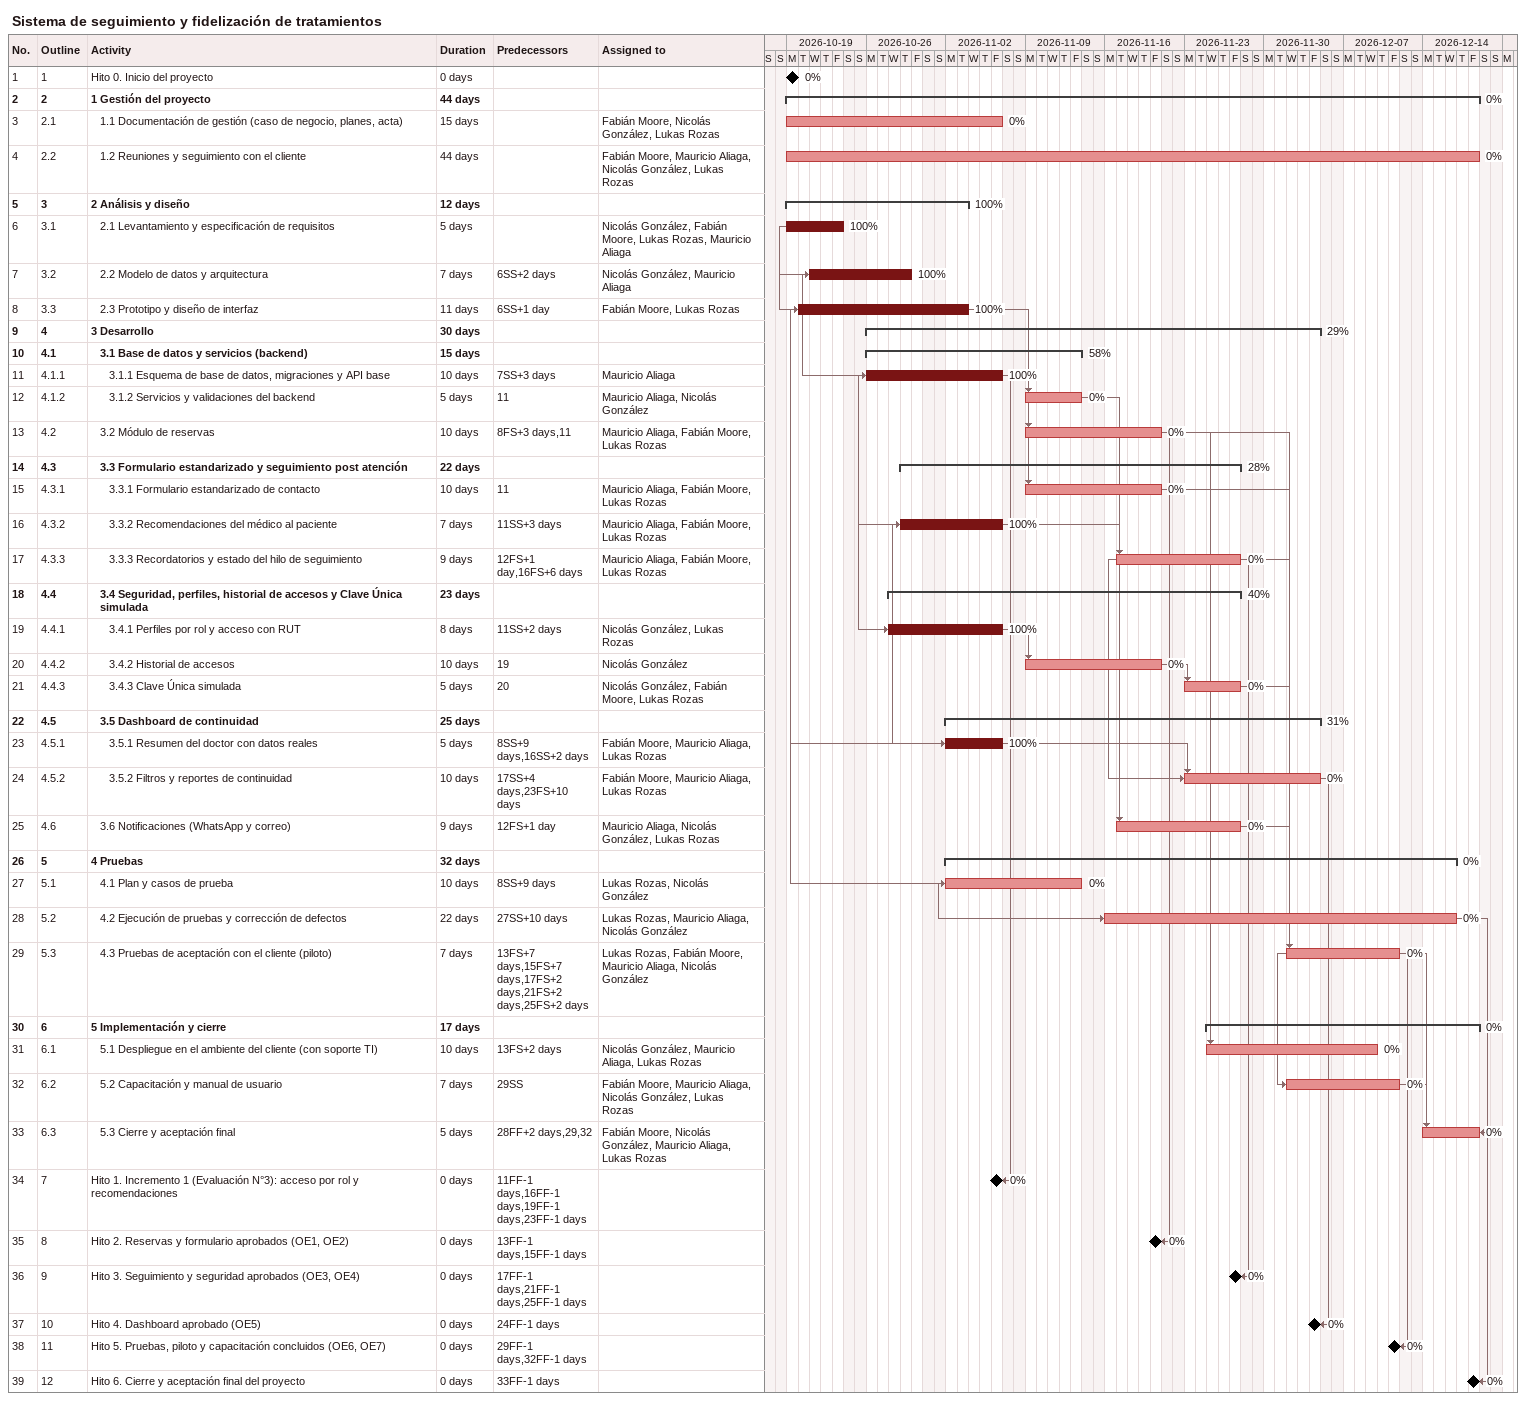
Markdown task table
Sistema de seguimiento y fidelización de tratamientos

| ID | WBS | Task | Duration | Start | Finish | Predecessors | Resources | % complete |
|---|---|---|---|---|---|---|---|---|
| 1 | 1 | Hito 0. Inicio del proyecto | 0d | 2026-10-19 | 2026-10-19 |  |  | 0 |
| 2 | 2 | **1 Gestión del proyecto** | 44d | 2026-10-19 | 2026-12-18 |  |  | 0 |
| 3 | 2.1 | 1.1 Documentación de gestión (caso de negocio, planes, acta) | 15d | 2026-10-19 | 2026-11-06 |  | Fabián Moore, Nicolás González, Lukas Rozas | 0 |
| 4 | 2.2 | 1.2 Reuniones y seguimiento con el cliente | 44d | 2026-10-19 | 2026-12-18 |  | Fabián Moore, Mauricio Aliaga, Nicolás González, Lukas Rozas | 0 |
| 5 | 3 | **2 Análisis y diseño** | 12d | 2026-10-19 | 2026-11-03 |  |  | 100 |
| 6 | 3.1 | 2.1 Levantamiento y especificación de requisitos | 5d | 2026-10-19 | 2026-10-23 |  | Nicolás González, Fabián Moore, Lukas Rozas, Mauricio Aliaga | 100 |
| 7 | 3.2 | 2.2 Modelo de datos y arquitectura | 7d | 2026-10-21 | 2026-10-29 | 6SS+2d | Nicolás González, Mauricio Aliaga | 100 |
| 8 | 3.3 | 2.3 Prototipo y diseño de interfaz | 11d | 2026-10-20 | 2026-11-03 | 6SS+1d | Fabián Moore, Lukas Rozas | 100 |
| 9 | 4 | **3 Desarrollo** | 30d | 2026-10-26 | 2026-12-04 |  |  | 29 |
| 10 | 4.1 | **3.1 Base de datos y servicios (backend)** | 15d | 2026-10-26 | 2026-11-13 |  |  | 58 |
| 11 | 4.1.1 | 3.1.1 Esquema de base de datos, migraciones y API base | 10d | 2026-10-26 | 2026-11-06 | 7SS+3d | Mauricio Aliaga | 100 |
| 12 | 4.1.2 | 3.1.2 Servicios y validaciones del backend | 5d | 2026-11-09 | 2026-11-13 | 11 | Mauricio Aliaga, Nicolás González | 0 |
| 13 | 4.2 | 3.2 Módulo de reservas | 10d | 2026-11-09 | 2026-11-20 | 8FS+3d, 11 | Mauricio Aliaga, Fabián Moore, Lukas Rozas | 0 |
| 14 | 4.3 | **3.3 Formulario estandarizado y seguimiento post atención** | 22d | 2026-10-29 | 2026-11-27 |  |  | 28 |
| 15 | 4.3.1 | 3.3.1 Formulario estandarizado de contacto | 10d | 2026-11-09 | 2026-11-20 | 11 | Mauricio Aliaga, Fabián Moore, Lukas Rozas | 0 |
| 16 | 4.3.2 | 3.3.2 Recomendaciones del médico al paciente | 7d | 2026-10-29 | 2026-11-06 | 11SS+3d | Mauricio Aliaga, Fabián Moore, Lukas Rozas | 100 |
| 17 | 4.3.3 | 3.3.3 Recordatorios y estado del hilo de seguimiento | 9d | 2026-11-17 | 2026-11-27 | 12FS+1d, 16FS+6d | Mauricio Aliaga, Fabián Moore, Lukas Rozas | 0 |
| 18 | 4.4 | **3.4 Seguridad, perfiles, historial de accesos y Clave Única simulada** | 23d | 2026-10-28 | 2026-11-27 |  |  | 40 |
| 19 | 4.4.1 | 3.4.1 Perfiles por rol y acceso con RUT | 8d | 2026-10-28 | 2026-11-06 | 11SS+2d | Nicolás González, Lukas Rozas | 100 |
| 20 | 4.4.2 | 3.4.2 Historial de accesos | 10d | 2026-11-09 | 2026-11-20 | 19 | Nicolás González | 0 |
| 21 | 4.4.3 | 3.4.3 Clave Única simulada | 5d | 2026-11-23 | 2026-11-27 | 20 | Nicolás González, Fabián Moore, Lukas Rozas | 0 |
| 22 | 4.5 | **3.5 Dashboard de continuidad** | 25d | 2026-11-02 | 2026-12-04 |  |  | 31 |
| 23 | 4.5.1 | 3.5.1 Resumen del doctor con datos reales | 5d | 2026-11-02 | 2026-11-06 | 8SS+9d, 16SS+2d | Fabián Moore, Mauricio Aliaga, Lukas Rozas | 100 |
| 24 | 4.5.2 | 3.5.2 Filtros y reportes de continuidad | 10d | 2026-11-23 | 2026-12-04 | 17SS+4d, 23FS+10d | Fabián Moore, Mauricio Aliaga, Lukas Rozas | 0 |
| 25 | 4.6 | 3.6 Notificaciones (WhatsApp y correo) | 9d | 2026-11-17 | 2026-11-27 | 12FS+1d | Mauricio Aliaga, Nicolás González, Lukas Rozas | 0 |
| 26 | 5 | **4 Pruebas** | 32d | 2026-11-02 | 2026-12-16 |  |  | 0 |
| 27 | 5.1 | 4.1 Plan y casos de prueba | 10d | 2026-11-02 | 2026-11-13 | 8SS+9d | Lukas Rozas, Nicolás González | 0 |
| 28 | 5.2 | 4.2 Ejecución de pruebas y corrección de defectos | 22d | 2026-11-16 | 2026-12-16 | 27SS+10d | Lukas Rozas, Mauricio Aliaga, Nicolás González | 0 |
| 29 | 5.3 | 4.3 Pruebas de aceptación con el cliente (piloto) | 7d | 2026-12-02 | 2026-12-11 | 13FS+7d, 15FS+7d, 17FS+2d, 21FS+2d, 25FS+2d | Lukas Rozas, Fabián Moore, Mauricio Aliaga, Nicolás González | 0 |
| 30 | 6 | **5 Implementación y cierre** | 17d | 2026-11-25 | 2026-12-18 |  |  | 0 |
| 31 | 6.1 | 5.1 Despliegue en el ambiente del cliente (con soporte TI) | 10d | 2026-11-25 | 2026-12-09 | 13FS+2d | Nicolás González, Mauricio Aliaga, Lukas Rozas | 0 |
| 32 | 6.2 | 5.2 Capacitación y manual de usuario | 7d | 2026-12-02 | 2026-12-11 | 29SS | Fabián Moore, Mauricio Aliaga, Nicolás González, Lukas Rozas | 0 |
| 33 | 6.3 | 5.3 Cierre y aceptación final | 5d | 2026-12-14 | 2026-12-18 | 28FF+2d, 29, 32 | Fabián Moore, Nicolás González, Mauricio Aliaga, Lukas Rozas | 0 |
| 34 | 7 | Hito 1. Incremento 1 (Evaluación N°3): acceso por rol y recomendaciones | 0d | 2026-11-06 | 2026-11-06 | 11FF-1d, 16FF-1d, 19FF-1d, 23FF-1d |  | 0 |
| 35 | 8 | Hito 2. Reservas y formulario aprobados (OE1, OE2) | 0d | 2026-11-20 | 2026-11-20 | 13FF-1d, 15FF-1d |  | 0 |
| 36 | 9 | Hito 3. Seguimiento y seguridad aprobados (OE3, OE4) | 0d | 2026-11-27 | 2026-11-27 | 17FF-1d, 21FF-1d, 25FF-1d |  | 0 |
| 37 | 10 | Hito 4. Dashboard aprobado (OE5) | 0d | 2026-12-04 | 2026-12-04 | 24FF-1d |  | 0 |
| 38 | 11 | Hito 5. Pruebas, piloto y capacitación concluidos (OE6, OE7) | 0d | 2026-12-11 | 2026-12-11 | 29FF-1d, 32FF-1d |  | 0 |
| 39 | 12 | Hito 6. Cierre y aceptación final del proyecto | 0d | 2026-12-18 | 2026-12-18 | 33FF-1d |  | 0 |
